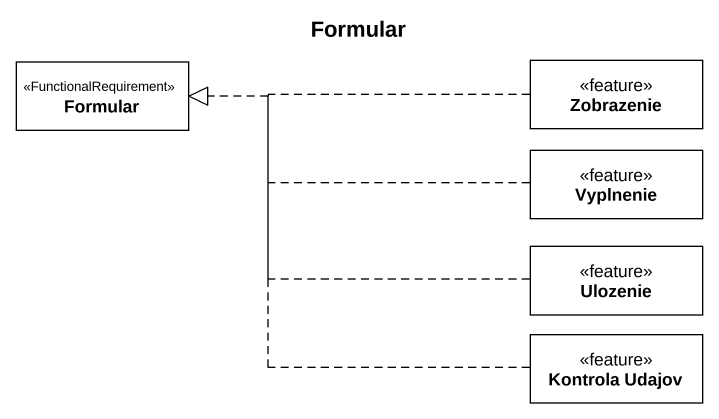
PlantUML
@startuml
title Formular
hide circle
hide empty members
class Formular <<FunctionalRequirement>>
class Zobrazenie <<feature>>
class Vyplnenie <<feature>>
class Ulozenie <<feature>>
class "Kontrola Udajov" as Kontrola_Udajov <<feature>>
Zobrazenie .left.|> Formular
Vyplnenie .left.|> Formular
Ulozenie .left.|> Formular
Kontrola_Udajov .left.|> Formular
@enduml
